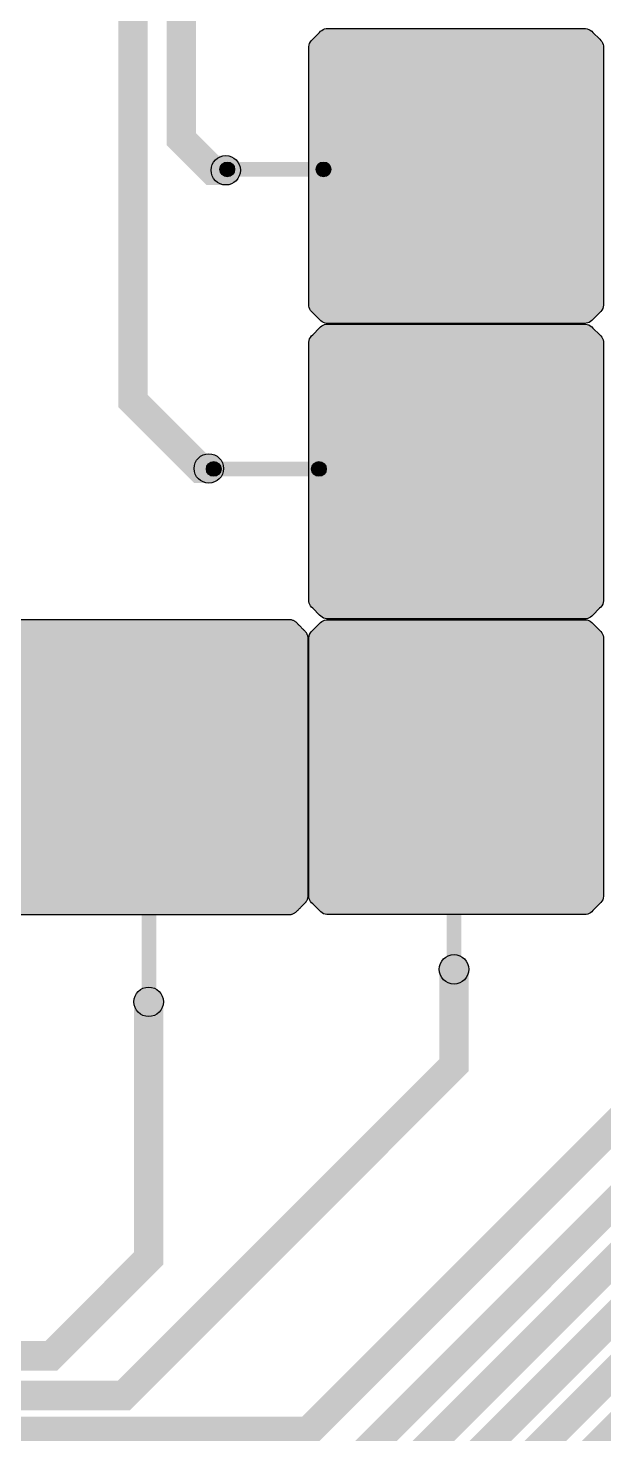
# Model space of a CAD drawing. Extents: x -57500 to 57500, y -57500 to 57500.
# Drawn here: x -10962 to -7045, y 3505 to 13065 of the extents above; entities that cross this region are included whole.
import ezdxf

# ---------------------------------------------------------------- set-up
doc = ezdxf.new("R2010")
doc.units = 0
doc.header["$MEASUREMENT"] = 0
doc.layers.get('0').update_dxf_attribs({"color": 160, "true_color": 0x003fff})
doc.layers.add('Metal1', color=160, linetype='Continuous', true_color=0x003fff)

msp = doc.modelspace()

# ---------------------------------------------------------------- hatches: boundary and pattern name
for points in [[(-7073.689, 12989.716), (-7066.277, 12982.284), (-7059.725, 12974.065), (-7054.442, 12964.948), (-7050.575, 12955.098), (-7048.206, 12944.629), (-7047.479, 12933.934), (-7047.479, 11192.883), (-7047.562, 11181.075), (-7049.357, 11169.387), (-7053.062, 11158.096), (-7058.619, 11147.603), (-7065.801, 11138.215), (-7074.13, 11129.845), (-7120.264, 11083.711), (-7127.696, 11076.299), (-7135.915, 11069.747), (-7145.033, 11064.464), (-7154.883, 11060.597), (-7165.351, 11058.228), (-7176.047, 11057.501), (-8917.098, 11057.501), (-8928.905, 11057.584), (-8940.593, 11059.379), (-8951.884, 11063.084), (-8962.377, 11068.641), (-8971.766, 11075.823), (-8980.135, 11084.152), (-9026.269, 11130.286), (-9033.682, 11137.718), (-9040.233, 11145.937), (-9045.516, 11155.055), (-9049.384, 11164.905), (-9051.752, 11175.373), (-9052.479, 11186.069), (-9052.479, 12927.119), (-9052.397, 12938.927), (-9050.602, 12950.615), (-9046.896, 12961.906), (-9041.339, 12972.399), (-9034.157, 12981.787), (-9025.828, 12990.157), (-8979.694, 13036.291), (-8972.262, 13043.704), (-8964.043, 13050.255), (-8954.926, 13055.538), (-8945.076, 13059.406), (-8934.607, 13061.774), (-8923.912, 13062.501), (-7182.861, 13062.501), (-7171.053, 13062.419), (-7159.365, 13060.624), (-7148.074, 13056.918), (-7137.581, 13051.361), (-7128.193, 13044.179), (-7119.823, 13035.85)], [(-7073.689, 10979.716), (-7066.277, 10972.284), (-7059.725, 10964.065), (-7054.442, 10954.948), (-7050.575, 10945.098), (-7048.206, 10934.629), (-7047.479, 10923.934), (-7047.479, 9182.883), (-7047.562, 9171.075), (-7049.357, 9159.387), (-7053.062, 9148.096), (-7058.619, 9137.603), (-7065.801, 9128.215), (-7074.13, 9119.845), (-7120.264, 9073.711), (-7127.696, 9066.299), (-7135.915, 9059.747), (-7145.033, 9054.464), (-7154.883, 9050.597), (-7165.351, 9048.228), (-7176.047, 9047.501), (-8917.098, 9047.501), (-8928.905, 9047.584), (-8940.593, 9049.379), (-8951.884, 9053.084), (-8962.377, 9058.641), (-8971.766, 9065.823), (-8980.135, 9074.152), (-9026.269, 9120.286), (-9033.682, 9127.718), (-9040.233, 9135.937), (-9045.516, 9145.055), (-9049.384, 9154.905), (-9051.752, 9165.373), (-9052.479, 9176.069), (-9052.479, 10917.119), (-9052.397, 10928.927), (-9050.602, 10940.615), (-9046.896, 10951.906), (-9041.339, 10962.399), (-9034.157, 10971.787), (-9025.828, 10980.157), (-8979.694, 11026.291), (-8972.262, 11033.704), (-8964.043, 11040.255), (-8954.926, 11045.538), (-8945.076, 11049.406), (-8934.607, 11051.774), (-8923.912, 11052.501), (-7182.861, 11052.501), (-7171.053, 11052.419), (-7159.365, 11050.624), (-7148.074, 11046.918), (-7137.581, 11041.361), (-7128.193, 11034.179), (-7119.823, 11025.85)], [(-13008.484, 7072.451), (-13003.295, 7067.223), (-12998.879, 7062.764), (-12994.994, 7058.944), (-12991.397, 7055.634), (-12987.845, 7052.705), (-12984.099, 7050.026), (-12980.032, 7047.521), (-12975.749, 7045.221), (-12971.383, 7043.164), (-12967.064, 7041.394), (-12962.924, 7039.949), (-12959.087, 7038.871), (-12955.509, 7038.144), (-12951.973, 7037.703), (-12948.256, 7037.478), (-12944.132, 7037.402), (-12939.379, 7037.406), (-12933.78, 7037.425), (-12927.209, 7037.438), (-12919.58, 7037.445), (-12910.811, 7037.449), (-12900.819, 7037.451), (-9211.479, 7037.451), (-9205.485, 7037.453), (-9199.95, 7037.459), (-9194.869, 7037.469), (-9190.242, 7037.487), (-9186.065, 7037.513), (-9182.296, 7037.568), (-9178.807, 7037.716), (-9175.455, 7038.023), (-9172.101, 7038.559), (-9168.605, 7039.39), (-9164.83, 7040.583), (-9160.771, 7042.138), (-9156.577, 7043.981), (-9152.401, 7046.033), (-9148.398, 7048.216), (-9144.725, 7050.452), (-9141.517, 7052.669), (-9138.733, 7054.879), (-9136.221, 7057.14), (-9133.829, 7059.513), (-9131.404, 7062.057), (-9128.794, 7064.83), (-9125.883, 7067.871), (-9122.736, 7071.104), (-9119.47, 7074.421), (-9116.203, 7077.713), (-9113.051, 7080.874), (-9110.131, 7083.795), (-9107.496, 7086.429), (-9094.935, 7098.99), (-9091.855, 7102.073), (-9088.612, 7105.325), (-9085.32, 7108.639), (-9082.093, 7111.904), (-9079.047, 7115.011), (-9076.286, 7117.864), (-9073.821, 7120.516), (-9071.601, 7123.11), (-9069.576, 7125.792), (-9067.694, 7128.709), (-9065.906, 7132.007), (-9064.174, 7135.788), (-9062.527, 7139.953), (-9061.015, 7144.335), (-9059.689, 7148.769), (-9058.598, 7153.089), (-9057.793, 7157.13), (-9057.294, 7160.962), (-9057.046, 7165.218), (-9056.987, 7170.611), (-9057.052, 7177.858), (-9057.176, 7187.673), (-9057.297, 7200.768), (-9057.381, 7217.795), (-9057.435, 7239.322), (-9057.464, 7265.915), (-9057.476, 7298.14), (-9057.479, 7336.563), (-9057.479, 8868.688), (-9057.478, 8877.486), (-9057.473, 8885.04), (-9057.456, 8891.514), (-9057.423, 8897.07), (-9057.367, 8901.871), (-9057.283, 8906.081), (-9057.184, 8909.859), (-9057.128, 8913.356), (-9057.182, 8916.719), (-9057.413, 8920.1), (-9057.888, 8923.645), (-9058.672, 8927.501), (-9059.78, 8931.686), (-9061.159, 8936.048), (-9062.751, 8940.421), (-9064.499, 8944.642), (-9066.344, 8948.546), (-9068.233, 8951.982), (-9070.176, 8954.976), (-9072.223, 8957.673), (-9074.426, 8960.223), (-9076.837, 8962.774), (-9079.509, 8965.474), (-9082.474, 8968.444), (-9085.657, 8971.631), (-9088.948, 8974.923), (-9092.232, 8978.209), (-9113.522, 8999.499), (-9116.588, 9002.568), (-9119.823, 9005.815), (-9123.109, 9009.13), (-9126.333, 9012.404), (-9129.378, 9015.529), (-9132.138, 9018.402), (-9134.658, 9021.012), (-9137.086, 9023.415), (-9139.575, 9025.665), (-9142.277, 9027.821), (-9145.345, 9029.938), (-9148.897, 9032.059), (-9152.848, 9034.143), (-9157.039, 9036.118), (-9161.311, 9037.912), (-9165.507, 9039.453), (-9169.466, 9040.67), (-9173.118, 9041.522), (-9176.644, 9042.063), (-9180.266, 9042.36), (-9184.211, 9042.484), (-9188.7, 9042.503), (-9193.959, 9042.484), (-9200.154, 9042.469), (-9207.375, 9042.459), (-9215.704, 9042.454), (-9225.225, 9042.452), (-9236.021, 9042.451), (-12916.101, 9042.451), (-12922.269, 9042.45), (-12927.977, 9042.446), (-12933.228, 9042.438), (-12938.025, 9042.423), (-12942.372, 9042.4), (-12946.282, 9042.362), (-12949.861, 9042.257), (-12953.248, 9042.018), (-12956.584, 9041.576), (-12960.01, 9040.865), (-12963.667, 9039.815), (-12967.634, 9038.388), (-12971.795, 9036.645), (-12975.996, 9034.662), (-12980.082, 9032.519), (-12983.898, 9030.294), (-12987.29, 9028.065), (-12990.216, 9025.859), (-12992.813, 9023.624), (-12995.232, 9021.3), (-12997.627, 9018.828), (-13000.15, 9016.148), (-13002.945, 9013.205), (-13006.016, 9010.032), (-13009.251, 9006.734), (-13012.531, 9003.42), (-13015.741, 9000.197), (-13018.762, 8997.173), (-13023.999, 8991.936), (-13026.379, 8989.557), (-13028.751, 8987.184), (-13033.929, 8982.006), (-13036.917, 8979.017), (-13040.112, 8975.816), (-13043.399, 8972.512), (-13046.664, 8969.216), (-13049.792, 8966.036), (-13052.669, 8963.082), (-13055.24, 8960.371), (-13057.547, 8957.772), (-13059.639, 8955.14), (-13061.569, 8952.329), (-13063.386, 8949.192), (-13065.139, 8945.593), (-13066.824, 8941.553), (-13068.393, 8937.234), (-13069.795, 8932.8), (-13070.98, 8928.418), (-13071.899, 8924.252), (-13072.51, 8920.395), (-13072.844, 8916.383), (-13072.967, 8911.502), (-13072.942, 8905.038), (-13072.832, 8896.275), (-13072.703, 8884.498), (-13072.605, 8869.021), (-13072.541, 8849.256), (-13072.503, 8824.639), (-13072.485, 8794.602), (-13072.48, 8758.581), (-13072.479, 8716.015), (-13072.479, 7205.577), (-13072.483, 7197.573), (-13072.494, 7190.711), (-13072.521, 7184.829), (-13072.568, 7179.762), (-13072.64, 7175.349), (-13072.739, 7171.426), (-13072.819, 7167.841), (-13072.814, 7164.444), (-13072.658, 7161.088), (-13072.282, 7157.622), (-13071.622, 7153.898), (-13070.631, 7149.822), (-13069.347, 7145.508), (-13067.828, 7141.12), (-13066.133, 7136.823), (-13064.318, 7132.78), (-13062.441, 7129.155), (-13060.524, 7126.011), (-13058.522, 7123.22), (-13056.384, 7120.632), (-13054.057, 7118.099), (-13051.49, 7115.473), (-13048.633, 7112.608), (-13045.503, 7109.474), (-13042.181, 7106.15), (-13038.751, 7102.719), (-13035.297, 7099.264)], [(-7073.689, 8969.716), (-7066.277, 8962.284), (-7059.725, 8954.065), (-7054.442, 8944.948), (-7050.575, 8935.098), (-7048.206, 8924.629), (-7047.479, 8913.934), (-7047.479, 7172.883), (-7047.562, 7161.075), (-7049.357, 7149.387), (-7053.062, 7138.096), (-7058.619, 7127.603), (-7065.801, 7118.215), (-7074.13, 7109.845), (-7120.264, 7063.711), (-7127.696, 7056.299), (-7135.915, 7049.747), (-7145.033, 7044.464), (-7154.883, 7040.597), (-7165.351, 7038.228), (-7176.047, 7037.501), (-8917.098, 7037.501), (-8928.905, 7037.584), (-8940.593, 7039.379), (-8951.884, 7043.084), (-8962.377, 7048.641), (-8971.766, 7055.823), (-8980.135, 7064.152), (-9026.269, 7110.286), (-9033.682, 7117.718), (-9040.233, 7125.937), (-9045.516, 7135.055), (-9049.384, 7144.905), (-9051.752, 7155.373), (-9052.479, 7166.069), (-9052.479, 8907.119), (-9052.397, 8918.927), (-9050.602, 8930.615), (-9046.896, 8941.906), (-9041.339, 8952.399), (-9034.157, 8961.787), (-9025.828, 8970.157), (-8979.694, 9016.291), (-8972.262, 9023.704), (-8964.043, 9030.255), (-8954.926, 9035.538), (-8945.076, 9039.406), (-8934.607, 9041.774), (-8923.912, 9042.501), (-7182.861, 9042.501), (-7171.053, 9042.419), (-7159.365, 9040.624), (-7148.074, 9036.918), (-7137.581, 9031.361), (-7128.193, 9024.179), (-7119.823, 9015.85)]]:
    msp.add_hatch(color=5).paths.add_polyline_path(points, flags=0)
h = msp.add_hatch(color=5)
edge = h.paths.add_edge_path(flags=0)
edge.add_arc((-9617.7, 12098.65), 100, 0, 360)
h = msp.add_hatch(color=5)
edge = h.paths.add_edge_path(flags=0)
edge.add_arc((-9607.35, 12104.8), 50, 0, 360)
h = msp.add_hatch(color=5)
edge = h.paths.add_edge_path(flags=0)
edge.add_arc((-8952.5, 12104.8), 50, 0, 360)
h = msp.add_hatch(color=5)
edge = h.paths.add_edge_path(flags=0)
edge.add_arc((-9732.8, 10070.9), 100, 0, 360)
h = msp.add_hatch(color=5)
edge = h.paths.add_edge_path(flags=0)
edge.add_arc((-9699.4, 10067.45), 50, 0, 360)
h = msp.add_hatch(color=5)
edge = h.paths.add_edge_path(flags=0)
edge.add_arc((-8983.5, 10067.45), 50, 0, 360)
h = msp.add_hatch(color=5)
edge = h.paths.add_edge_path(flags=0)
edge.add_arc((-8064.75, 6664.75), 100, 0, 360)
h = msp.add_hatch(color=5)
edge = h.paths.add_edge_path(flags=0)
edge.add_arc((-10141.85, 6443.6), 100, 0, 360)

# ---------------------------------------------------------------- linework, layer by layer
at = {"layer": 'Metal1'}
for points, const_width in [([(-29692.5, 6640.9), (-29692.5, 7446.25), (-29326.85, 7811.9), (-23349.8, 7811.9), (-21532.3, 9629.4), (-21532.3, 15172), (-18183.5, 18520.8), (-11189.05, 18520.8), (-9980.95, 17312.7), (-9980.95, 14006.25), (-9920.15, 13945.45), (-9920.15, 12310.65), (-9708.15, 12098.65), (-9617.7, 12098.65)], 200), ([(-27189.65, 6435.9), (-27189.65, 7082.35), (-26744.55, 7527.45), (-22823.45, 7527.45), (-21053.65, 9297.25), (-21053.65, 15125.95), (-17990.95, 18188.65), (-11441.6, 18188.65), (-10360.65, 17107.7), (-10360.65, 13822.45), (-10249.35, 13711.15), (-10249.35, 10530.75), (-9789.5, 10070.9), (-9732.8, 10070.9)], 200), ([(-8952.5, 12104.8), (-9607.35, 12104.8)], 100), ([(-8983.5, 10067.45), (-9699.4, 10067.45)], 100), ([(-10139.7, 7412), (-10139.7, 6255.8)], 100), ([(-8065.15, 7385.5), (-8065.15, 6633.75)], 100), ([(-29908.6, -1301.2), (-28441.2, 166.2), (-23852.25, 166.2), (-21263.7, 2754.75), (-8519.65, 2754.75), (-5621.1, 5653.3), (-2393.95, 5653.3), (-1329.7, 6717.55)], 200), ([(-29700.7, 1678.4), (-29700.7, 2218.8), (-29234.4, 2685.1), (-23850.8, 2685.1), (-23013.55, 3522.35), (-9056.45, 3522.35), (-6052, 6526.8), (-6052, 6689.05)], 200), ([(-27196.25, 1600.9), (-27196.25, 1982.4), (-26745.85, 2432.8), (-23714.9, 2432.8), (-22867.1, 3280.6), (-8772.2, 3280.6), (-5873.7, 6179.1), (-4558.25, 6179.1), (-4082.7, 6654.65), (-4082.7, 6687.65)], 200), ([(-24448.65, 3766.15), (-10311.4, 3766.15), (-8064.75, 6012.8), (-8064.75, 6664.75)], 200), ([(-27145.75, 3999.25), (-27145.75, 4555.65), (-26727.15, 4974.25), (-18450.4, 4974.25), (-17512.5, 4036.35), (-10804.15, 4036.35), (-10141.85, 4698.65), (-10141.85, 6443.6)], 200), ([(-24602.1, 1139.3), (-22736.9, 3004.5), (-8657.65, 3004.5), (-5764.45, 5897.7), (-3754.3, 5897.7), (-3442.85, 6209.15)], 200), ([(-27483.4, -1202.4), (-26360.05, -79.05), (-23668.1, -79.05), (-21082.15, 2506.9), (-8393.85, 2506.9), (-5476.45, 5424.3), (-2114.15, 5424.3), (-1541.85, 5996.6), (-1376.75, 5996.6)], 200), ([(-24454.55, -972), (-23945.85, -972), (-20729.3, 2244.55), (-8266.2, 2244.55), (-6490.65, 4020.1), (-1404.45, 4020.1)], 200)]:
    msp.add_lwpolyline(points, dxfattribs=dict(at, const_width=const_width))
for points in [[(-7073.689, 12989.716), (-7066.277, 12982.284), (-7059.725, 12974.065), (-7054.442, 12964.948), (-7050.575, 12955.098), (-7048.206, 12944.629), (-7047.479, 12933.934), (-7047.479, 11192.883), (-7047.562, 11181.075), (-7049.357, 11169.387), (-7053.062, 11158.096), (-7058.619, 11147.603), (-7065.801, 11138.215), (-7074.13, 11129.845), (-7120.264, 11083.711), (-7127.696, 11076.299), (-7135.915, 11069.747), (-7145.033, 11064.464), (-7154.883, 11060.597), (-7165.351, 11058.228), (-7176.047, 11057.501), (-8917.098, 11057.501), (-8928.905, 11057.584), (-8940.593, 11059.379), (-8951.884, 11063.084), (-8962.377, 11068.641), (-8971.766, 11075.823), (-8980.135, 11084.152), (-9026.269, 11130.286), (-9033.682, 11137.718), (-9040.233, 11145.937), (-9045.516, 11155.055), (-9049.384, 11164.905), (-9051.752, 11175.373), (-9052.479, 11186.069), (-9052.479, 12927.119), (-9052.397, 12938.927), (-9050.602, 12950.615), (-9046.896, 12961.906), (-9041.339, 12972.399), (-9034.157, 12981.787), (-9025.828, 12990.157), (-8979.694, 13036.291), (-8972.262, 13043.704), (-8964.043, 13050.255), (-8954.926, 13055.538), (-8945.076, 13059.406), (-8934.607, 13061.774), (-8923.912, 13062.501), (-7182.861, 13062.501), (-7171.053, 13062.419), (-7159.365, 13060.624), (-7148.074, 13056.918), (-7137.581, 13051.361), (-7128.193, 13044.179), (-7119.823, 13035.85)], [(-7073.689, 10979.716), (-7066.277, 10972.284), (-7059.725, 10964.065), (-7054.442, 10954.948), (-7050.575, 10945.098), (-7048.206, 10934.629), (-7047.479, 10923.934), (-7047.479, 9182.883), (-7047.562, 9171.075), (-7049.357, 9159.387), (-7053.062, 9148.096), (-7058.619, 9137.603), (-7065.801, 9128.215), (-7074.13, 9119.845), (-7120.264, 9073.711), (-7127.696, 9066.299), (-7135.915, 9059.747), (-7145.033, 9054.464), (-7154.883, 9050.597), (-7165.351, 9048.228), (-7176.047, 9047.501), (-8917.098, 9047.501), (-8928.905, 9047.584), (-8940.593, 9049.379), (-8951.884, 9053.084), (-8962.377, 9058.641), (-8971.766, 9065.823), (-8980.135, 9074.152), (-9026.269, 9120.286), (-9033.682, 9127.718), (-9040.233, 9135.937), (-9045.516, 9145.055), (-9049.384, 9154.905), (-9051.752, 9165.373), (-9052.479, 9176.069), (-9052.479, 10917.119), (-9052.397, 10928.927), (-9050.602, 10940.615), (-9046.896, 10951.906), (-9041.339, 10962.399), (-9034.157, 10971.787), (-9025.828, 10980.157), (-8979.694, 11026.291), (-8972.262, 11033.704), (-8964.043, 11040.255), (-8954.926, 11045.538), (-8945.076, 11049.406), (-8934.607, 11051.774), (-8923.912, 11052.501), (-7182.861, 11052.501), (-7171.053, 11052.419), (-7159.365, 11050.624), (-7148.074, 11046.918), (-7137.581, 11041.361), (-7128.193, 11034.179), (-7119.823, 11025.85)], [(-7073.689, 8969.716), (-7066.277, 8962.284), (-7059.725, 8954.065), (-7054.442, 8944.948), (-7050.575, 8935.098), (-7048.206, 8924.629), (-7047.479, 8913.934), (-7047.479, 7172.883), (-7047.562, 7161.075), (-7049.357, 7149.387), (-7053.062, 7138.096), (-7058.619, 7127.603), (-7065.801, 7118.215), (-7074.13, 7109.845), (-7120.264, 7063.711), (-7127.696, 7056.299), (-7135.915, 7049.747), (-7145.033, 7044.464), (-7154.883, 7040.597), (-7165.351, 7038.228), (-7176.047, 7037.501), (-8917.098, 7037.501), (-8928.905, 7037.584), (-8940.593, 7039.379), (-8951.884, 7043.084), (-8962.377, 7048.641), (-8971.766, 7055.823), (-8980.135, 7064.152), (-9026.269, 7110.286), (-9033.682, 7117.718), (-9040.233, 7125.937), (-9045.516, 7135.055), (-9049.384, 7144.905), (-9051.752, 7155.373), (-9052.479, 7166.069), (-9052.479, 8907.119), (-9052.397, 8918.927), (-9050.602, 8930.615), (-9046.896, 8941.906), (-9041.339, 8952.399), (-9034.157, 8961.787), (-9025.828, 8970.157), (-8979.694, 9016.291), (-8972.262, 9023.704), (-8964.043, 9030.255), (-8954.926, 9035.538), (-8945.076, 9039.406), (-8934.607, 9041.774), (-8923.912, 9042.501), (-7182.861, 9042.501), (-7171.053, 9042.419), (-7159.365, 9040.624), (-7148.074, 9036.918), (-7137.581, 9031.361), (-7128.193, 9024.179), (-7119.823, 9015.85)]]:
    msp.add_lwpolyline(points, close=True, dxfattribs=at)
msp.add_lwpolyline([(-12900.819, 7037.451), (-9211.479, 7037.451), (-9205.485, 7037.453), (-9199.95, 7037.459), (-9194.869, 7037.469), (-9190.242, 7037.487), (-9186.065, 7037.513), (-9182.296, 7037.568), (-9178.807, 7037.716), (-9175.455, 7038.023), (-9172.101, 7038.559), (-9168.605, 7039.39), (-9164.83, 7040.583), (-9160.771, 7042.138), (-9156.577, 7043.981), (-9152.401, 7046.033), (-9148.398, 7048.216), (-9144.725, 7050.452), (-9141.517, 7052.669), (-9138.733, 7054.879), (-9136.221, 7057.14), (-9133.829, 7059.513), (-9131.404, 7062.057), (-9128.794, 7064.83), (-9125.883, 7067.871), (-9122.736, 7071.104), (-9119.47, 7074.421), (-9116.203, 7077.713), (-9113.051, 7080.874), (-9110.131, 7083.795), (-9107.496, 7086.429), (-9094.935, 7098.99), (-9091.855, 7102.073), (-9088.612, 7105.325), (-9085.32, 7108.639), (-9082.093, 7111.904), (-9079.047, 7115.011), (-9076.286, 7117.864), (-9073.821, 7120.516), (-9071.601, 7123.11), (-9069.576, 7125.792), (-9067.694, 7128.709), (-9065.906, 7132.007), (-9064.174, 7135.788), (-9062.527, 7139.953), (-9061.015, 7144.335), (-9059.689, 7148.769), (-9058.598, 7153.089), (-9057.793, 7157.13), (-9057.294, 7160.962), (-9057.046, 7165.218), (-9056.987, 7170.611), (-9057.052, 7177.858), (-9057.176, 7187.673), (-9057.297, 7200.768), (-9057.381, 7217.795), (-9057.435, 7239.322), (-9057.464, 7265.915), (-9057.476, 7298.14), (-9057.479, 7336.563), (-9057.479, 8868.688), (-9057.478, 8877.486), (-9057.473, 8885.04), (-9057.456, 8891.514), (-9057.423, 8897.07), (-9057.367, 8901.871), (-9057.283, 8906.081), (-9057.184, 8909.859), (-9057.128, 8913.356), (-9057.182, 8916.719), (-9057.413, 8920.1), (-9057.888, 8923.645), (-9058.672, 8927.501), (-9059.78, 8931.686), (-9061.159, 8936.048), (-9062.751, 8940.421), (-9064.499, 8944.642), (-9066.344, 8948.546), (-9068.233, 8951.982), (-9070.176, 8954.976), (-9072.223, 8957.673), (-9074.426, 8960.223), (-9076.837, 8962.774), (-9079.509, 8965.474), (-9082.474, 8968.444), (-9085.657, 8971.631), (-9088.948, 8974.923), (-9092.232, 8978.209), (-9113.522, 8999.499), (-9116.588, 9002.568), (-9119.823, 9005.815), (-9123.109, 9009.13), (-9126.333, 9012.404), (-9129.378, 9015.529), (-9132.138, 9018.402), (-9134.658, 9021.012), (-9137.086, 9023.415), (-9139.575, 9025.665), (-9142.277, 9027.821), (-9145.345, 9029.938), (-9148.897, 9032.059), (-9152.848, 9034.143), (-9157.039, 9036.118), (-9161.311, 9037.912), (-9165.507, 9039.453), (-9169.466, 9040.67), (-9173.118, 9041.522), (-9176.644, 9042.063), (-9180.266, 9042.36), (-9184.211, 9042.484), (-9188.7, 9042.503), (-9193.959, 9042.484), (-9200.154, 9042.469), (-9207.375, 9042.459), (-9215.704, 9042.454), (-9225.225, 9042.452), (-9236.021, 9042.451), (-12916.101, 9042.451)], dxfattribs=at)
for centre, radius in [((-9617.7, 12098.65), 100), ((-9607.35, 12104.8), 50), ((-8952.5, 12104.8), 50), ((-9732.8, 10070.9), 100), ((-9699.4, 10067.45), 50), ((-8983.5, 10067.45), 50), ((-8064.75, 6664.75), 100), ((-10141.85, 6443.6), 100)]:
    msp.add_circle(centre, radius, dxfattribs=at)

doc.saveas('drawing.dxf')
